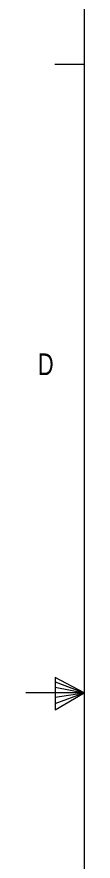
# Model space of a CAD drawing. Header units: millimetres. Extents: x 7 to 553, y 4 to 429.
# Drawn here: x 6.9 to 13.3, y 198.4 to 290.8 of the extents above; entities that cross this region are included whole.
import ezdxf

# ---------------------------------------------------------------- set-up
doc = ezdxf.new("R2010")
doc.units = ezdxf.units.MM
doc.styles.add('SLDTEXTSTYLE0', font='TXT', dxfattribs={"width": 0.75})

msp = doc.modelspace()

# ---------------------------------------------------------------- linework, layer by layer
at = {"color": 7, "linetype": 'Continuous', "lineweight": 18}
for p, q in [((13.281, 423.179), (13.281, 10.429)), ((13.281, 285.587), (10.106, 285.587)), ((10.132, 218.469), (10.132, 214.943)), ((13.281, 216.804), (10.132, 218.469)), ((10.132, 218), (13.281, 216.804)), ((10.132, 217.392), (13.281, 216.804)), ((13.281, 216.804), (6.931, 216.804)), ((10.132, 214.943), (13.281, 216.804)), ((10.132, 215.637), (13.281, 216.804)), ((10.132, 216.315), (13.281, 216.804))]:
    msp.add_line(p, q, dxfattribs=at)

# ---------------------------------------------------------------- texts
at = {"color": 7, "linetype": 'Continuous', "lineweight": 0, "insert": (8.232, 253.962), "char_height": 2.381, "attachment_point": 1, "style": 'SLDTEXTSTYLE0'}
msp.add_mtext('D', dxfattribs=at)

doc.saveas('drawing.dxf')
